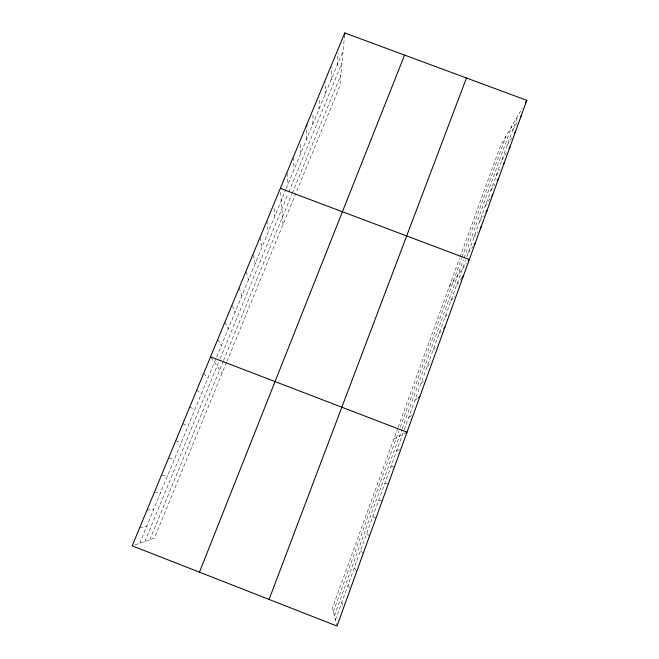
<?xml version="1.0" encoding="UTF-8"?>
<svg xmlns="http://www.w3.org/2000/svg" width="659" height="659" viewBox="0 0 659 659"><rect width="100%" height="100%" fill="white"/><g stroke="black" fill="none" stroke-linecap="round" stroke-linejoin="round"><path stroke-width="0.49" stroke-dasharray="3.29 2.47" d="M306.567 139.247L306.69 128.596M312.77 124.213L313.083 113.15M318.931 109.295L319.442 97.565M325.052 94.492L325.744 82.35M331.115 79.805L332.012 67.004M337.136 65.216L338.141 53.025M344.591 34.927L339.838 86.008L226.894 361.404M334.426 615.621L401.825 429.668M402.163 428.737L463.376 259.86M464.068 257.949L511.845 126.116M335.472 619.864L403.918 430.722M404.264 429.767L465.534 260.462M466.885 256.73L517.966 115.58M397.838 428.037L332.482 607.796L336.79 625.169M398.168 427.114L459.603 258.13M459.949 257.175L500.445 145.771L522.381 107.952M333.413 611.527L398.926 431.044M400.31 427.246L461.695 258.147M462.033 257.224L505.906 136.364M226.523 362.302L154.404 538.148L132.195 545.825M144.873 541.443L219.719 359.789M220.09 358.891L288.09 193.828M288.864 191.958L341.972 63.05M149.857 539.721L223.137 361.429M223.525 360.498L291.879 194.183M292.258 193.276L340.86 75.019M139.716 543.23L285.775 189.586M286.154 188.672L343.117 50.743M512.603 130.391L518.205 120.877M507.199 145.31L511.689 137.822M501.763 160.343L506.417 152.715M496.276 175.492L500.049 169.429M490.757 190.756L494.958 184.141M485.189 206.135L490.123 198.548M479.579 221.638L483.319 216.037M473.928 237.256L477.841 231.556M468.236 252.998L472.931 246.359M449.026 287.225L466.481 263.419M456.712 284.845L462.116 277.752M450.88 300.957L454.71 296.146M444.998 317.193L448.079 313.519M439.075 333.561L442.37 329.862M433.111 350.053L435.64 347.4M427.09 366.684L429.816 364.048M421.027 383.439L425.492 379.543M414.915 400.334L418.457 397.608M408.753 417.369L412.674 414.799M393.81 439.108L406.99 432.205M396.677 450.74L400.878 449.125M139.609 527.941L146.776 526.137M390.762 467.074L394.725 466.185M146.957 510.206L153.778 509.185M384.807 483.533L388.513 483.376M154.255 492.611L160.73 492.364M161.488 475.155L167.617 475.666M378.81 500.115L382.261 500.708M168.663 457.84L174.462 459.101M175.78 440.665L181.25 442.667M372.763 516.821L375.951 518.18M182.84 423.63L187.988 426.348M189.85 406.727L194.677 410.162M366.668 533.666L369.592 535.792M196.794 389.963L201.308 394.098M360.522 550.636L363.183 553.552M203.689 373.323L207.898 378.151M211.086 357.606L222.075 373.142M354.336 567.737L356.717 571.452M217.775 339.344L221.35 345.563M224.958 322.012L228.22 328.94M348.1 584.978L350.201 589.5M232.454 305.768L235.032 312.44M341.807 602.351L343.323 606.807M239.151 287.769L241.795 296.072M246.392 271.763L248.501 279.836M253.32 255.058L255.157 263.724M260.008 237.462L261.755 247.735M266.846 220.963L268.312 231.877M274.02 208.442L274.811 216.136M280.652 192.42L283.041 224.497M287.077 173.243L287.662 185.022M293.675 157.32L294.013 169.643M300.249 144.428L300.315 154.387"/><path stroke-width="0.99" d="M306.715 126.66L306.732 124.724M344.591 34.927L344.772 32.95L526.805 100.333L337.004 626.05L132.195 545.825L344.772 32.95M269.078 599.443L466.473 77.993M199.446 572.169L404.577 55.084M525.33 102.87L526.805 100.333M520.239 117.417L521.261 115.687M514.177 133.67L515.676 131.174M509.003 148.473L510.041 146.776M503.287 164.231L504.357 162.501M497.059 180.838L498.641 178.35M491.771 196.02L492.866 194.331M485.988 212.041L487.05 210.435M480.073 228.302L481.194 226.671M474.109 244.703L475.287 243.039M468.187 261.096L469.323 259.539L280.355 188.367M462.116 277.752L463.318 276.17M443.688 328.38L445.006 326.897M418.457 397.608L419.874 396.512M210.534 356.824L406.99 432.205"/></g></svg>
